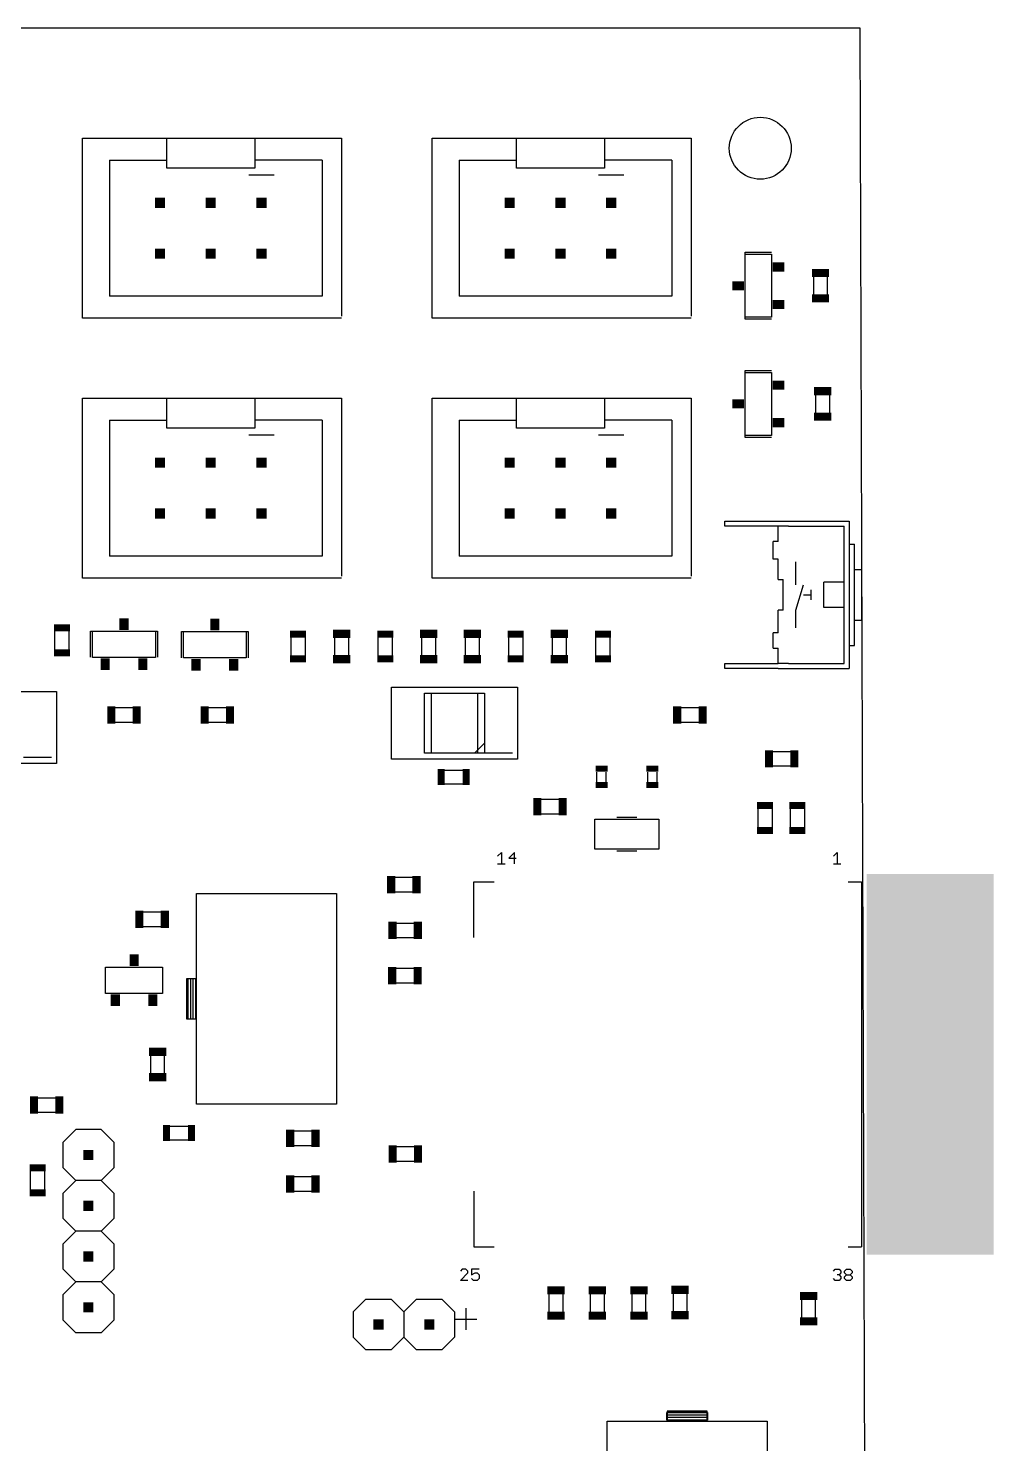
# Model space of a CAD drawing. Extents: x -0.04 to 4.2, y -0.74 to 3.94.
# Drawn here: x 2.298 to 4.2, y 1.149 to 3.937 of the extents above; entities that cross this region are included whole.
import ezdxf

# ---------------------------------------------------------------- set-up
doc = ezdxf.new("R2010")
doc.units = 0
for name, color, linetype in [('20', 7, 'CONTINUOUS'), ('21', 253, 'CONTINUOUS'), ('51', 253, 'CONTINUOUS')]:
    doc.layers.add(name, color=color, linetype=linetype)

# ---------------------------------------------------------------- blocks, each defined once
blk = doc.blocks.new('RECT')
blk.add_solid([(-0.5, -0.5), (0.5, -0.5), (-0.5, 0.5), (0.5, 0.5)])

msp = doc.modelspace()

# ---------------------------------------------------------------- linework, layer by layer
at = {"layer": '20'}
for p, q in [((3.937008, 3.937008), (0, 3.937008)), ((3.949258, -0.01225), (3.937008, 3.937008))]:
    msp.add_line(p, q, dxfattribs=at)
msp.add_circle((3.740157, 3.700787), 0.061024, dxfattribs=at)
at = {"layer": '21'}
for p, q in [((2.404843, 3.720472), (2.570866, 3.720472)), ((2.404843, 3.366142), (2.404843, 3.720472)), ((2.570866, 3.720472), (2.744094, 3.720472)), ((2.570866, 3.661417), (2.570866, 3.720472)), ((2.744094, 3.720472), (2.915118, 3.720472)), ((2.744094, 3.720472), (2.744094, 3.661417)), ((2.915118, 3.720472), (2.915118, 3.370079)), ((3.093819, 3.720472), (3.259843, 3.720472)), ((3.093819, 3.366142), (3.093819, 3.720472)), ((3.259843, 3.720472), (3.433071, 3.720472)), ((3.259843, 3.661417), (3.259843, 3.720472)), ((3.433071, 3.720472), (3.604094, 3.720472)), ((3.433071, 3.720472), (3.433071, 3.661417)), ((3.604094, 3.720472), (3.604094, 3.370079)), ((2.744094, 3.661417), (2.570866, 3.661417)), ((3.433071, 3.661417), (3.259843, 3.661417)), ((2.78248, 3.647559), (2.73248, 3.647559)), ((3.471457, 3.647559), (3.421457, 3.647559)), ((3.71025, 3.495843), (3.761935, 3.495843)), ((3.71025, 3.458094), (3.71025, 3.495843)), ((3.76225, 3.438756), (3.76225, 3.420693)), ((3.71025, 3.364157), (3.71025, 3.401906)), ((2.915118, 3.366142), (2.404843, 3.366142)), ((3.604094, 3.366142), (3.093819, 3.366142)), ((3.761935, 3.364157), (3.71025, 3.364157)), ((3.71025, 3.263093), (3.761935, 3.263093)), ((3.71025, 3.225344), (3.71025, 3.263093)), ((2.404843, 3.208661), (2.570866, 3.208661)), ((2.404843, 2.854331), (2.404843, 3.208661)), ((2.570866, 3.208661), (2.744094, 3.208661)), ((2.570866, 3.149606), (2.570866, 3.208661)), ((2.744094, 3.208661), (2.915118, 3.208661)), ((2.744094, 3.208661), (2.744094, 3.149606)), ((2.915118, 3.208661), (2.915118, 2.858268)), ((3.093819, 3.208661), (3.259843, 3.208661)), ((3.093819, 2.854331), (3.093819, 3.208661)), ((3.259843, 3.208661), (3.433071, 3.208661)), ((3.259843, 3.149606), (3.259843, 3.208661)), ((3.433071, 3.208661), (3.604094, 3.208661)), ((3.433071, 3.208661), (3.433071, 3.149606)), ((3.604094, 3.208661), (3.604094, 2.858268)), ((3.76225, 3.206006), (3.76225, 3.187943)), ((3.71025, 3.131407), (3.71025, 3.169156)), ((2.744094, 3.149606), (2.570866, 3.149606)), ((2.78248, 3.135748), (2.73248, 3.135748)), ((3.433071, 3.149606), (3.259843, 3.149606)), ((3.471457, 3.135748), (3.421457, 3.135748)), ((3.761935, 3.131407), (3.71025, 3.131407)), ((3.7755, 2.96625), (3.9155, 2.96625)), ((3.7755, 2.92625), (3.7755, 2.95625)), ((3.7955, 2.95625), (3.7755, 2.95625)), ((3.8555, 2.95625), (3.9055, 2.95625)), ((3.9055, 2.84625), (3.9055, 2.95625)), ((3.9155, 2.96625), (3.9155, 2.92125)), ((3.7655, 2.89125), (3.7655, 2.92625)), ((3.7755, 2.92625), (3.7655, 2.92625)), ((3.9155, 2.92125), (3.9255, 2.92125)), ((3.9155, 2.92125), (3.9155, 2.67625)), ((3.9255, 2.87125), (3.9255, 2.92125)), ((3.7755, 2.89125), (3.7655, 2.89125)), ((3.7755, 2.85125), (3.7755, 2.89125)), ((3.9255, 2.77125), (3.9255, 2.87125)), ((3.9255, 2.87125), (3.9405, 2.87125)), ((3.9405, 2.77125), (3.9405, 2.87125)), ((2.915118, 2.854331), (2.404843, 2.854331)), ((3.604094, 2.854331), (3.093819, 2.854331)), ((3.7755, 2.85125), (3.7855, 2.85125)), ((3.7855, 2.79125), (3.7855, 2.85125)), ((3.8655, 2.79625), (3.8655, 2.84625)), ((3.9055, 2.84625), (3.8655, 2.84625)), ((3.9055, 2.79625), (3.9055, 2.84625)), ((3.7755, 2.74625), (3.7755, 2.79125)), ((3.7855, 2.79125), (3.7755, 2.79125)), ((3.9055, 2.79625), (3.8655, 2.79625)), ((3.9055, 2.68625), (3.9055, 2.79625)), ((3.9255, 2.72125), (3.9255, 2.77125)), ((3.9255, 2.77125), (3.9405, 2.77125)), ((2.420907, 2.698205), (2.420907, 2.74989)), ((2.420907, 2.74989), (2.458656, 2.74989)), ((2.514844, 2.74989), (2.552593, 2.74989)), ((2.552593, 2.74989), (2.552593, 2.698205)), ((2.599758, 2.69749), (2.599758, 2.749175)), ((2.599758, 2.749175), (2.637506, 2.749175)), ((2.693695, 2.749175), (2.731443, 2.749175)), ((2.731443, 2.749175), (2.731443, 2.69749)), ((3.7655, 2.71625), (3.7655, 2.74625)), ((3.7755, 2.74625), (3.7655, 2.74625)), ((3.7655, 2.71625), (3.7755, 2.71625)), ((3.7755, 2.68625), (3.7755, 2.71625)), ((3.9155, 2.72125), (3.9255, 2.72125)), ((2.495506, 2.69789), (2.477443, 2.69789)), ((2.674356, 2.697175), (2.656293, 2.697175)), ((3.7955, 2.68625), (3.7755, 2.68625)), ((3.7755, 2.67625), (3.9155, 2.67625)), ((3.8555, 2.68625), (3.9055, 2.68625)), ((3.092474, 2.509445), (3.092474, 2.627555)), ((3.092474, 2.627555), (3.183026, 2.627555)), ((3.183026, 2.627555), (3.183026, 2.509445)), ((3.183026, 2.509445), (3.092474, 2.509445)), ((3.251923, 2.509445), (3.196805, 2.509445)), ((2.343673, 2.501195), (2.288555, 2.501195)), ((3.457565, 2.383465), (3.496935, 2.383465)), ((3.22275, 2.306429), (3.23009, 2.313769)), ((3.23009, 2.313769), (3.23009, 2.29175)), ((3.255858, 2.313769), (3.244849, 2.302759)), ((3.255858, 2.29175), (3.255858, 2.313769)), ((3.496935, 2.316535), (3.457565, 2.316535)), ((3.88425, 2.306429), (3.89159, 2.313769)), ((3.89159, 2.313769), (3.89159, 2.29175)), ((3.22275, 2.29175), (3.237429, 2.29175)), ((3.244849, 2.302759), (3.259528, 2.302759)), ((3.88425, 2.29175), (3.898929, 2.29175)), ((2.629615, 2.065018), (2.629615, 2.233129)), ((2.629615, 2.233129), (2.905205, 2.233129)), ((2.905205, 2.233129), (2.905205, 1.818168)), ((3.175709, 2.1465), (3.175709, 2.255831)), ((3.175709, 2.255831), (3.216142, 2.255831)), ((3.913425, 2.255831), (3.939646, 2.255831)), ((3.939646, 2.255831), (3.939646, 1.537169)), ((2.4505, 2.05625), (2.4505, 2.08825)), ((2.4505, 2.08825), (2.4725, 2.08825)), ((2.5405, 2.08825), (2.5625, 2.08825)), ((2.5625, 2.08825), (2.5625, 2.05625)), ((2.629615, 2.065018), (2.60993, 2.065018)), ((2.60993, 2.065018), (2.60993, 1.986278)), ((2.61241, 1.985648), (2.61241, 2.065648)), ((2.61241, 2.065648), (2.62741, 2.065648)), ((2.61241, 2.065648), (2.61241, 1.985648)), ((2.61741, 2.065648), (2.61741, 1.985648)), ((2.62241, 2.065648), (2.62241, 1.985648)), ((2.62741, 2.065648), (2.62741, 1.985648)), ((2.629615, 1.986278), (2.629615, 2.065018)), ((2.60993, 1.986278), (2.629615, 1.986278)), ((2.62741, 1.985648), (2.61241, 1.985648)), ((2.629615, 1.818168), (2.629615, 1.986278)), ((2.905205, 1.818168), (2.629615, 1.818168)), ((2.3915, 1.768), (2.3665, 1.743)), ((2.4415, 1.768), (2.3915, 1.768)), ((2.4665, 1.743), (2.4415, 1.768)), ((2.3665, 1.693), (2.3665, 1.743)), ((2.4665, 1.743), (2.4665, 1.693)), ((2.3915, 1.668), (2.3665, 1.693)), ((2.4665, 1.693), (2.4415, 1.668)), ((2.3665, 1.643), (2.3915, 1.668)), ((2.4415, 1.668), (2.3915, 1.668)), ((2.4415, 1.668), (2.4665, 1.643)), ((3.175709, 1.6465), (3.175709, 1.537169)), ((2.3665, 1.593), (2.3665, 1.643)), ((2.4665, 1.643), (2.4665, 1.593)), ((2.3915, 1.568), (2.3665, 1.593)), ((2.4665, 1.593), (2.4415, 1.568)), ((2.3665, 1.543), (2.3915, 1.568)), ((2.4415, 1.568), (2.3915, 1.568)), ((2.4415, 1.568), (2.4665, 1.543)), ((2.3665, 1.493), (2.3665, 1.543)), ((2.4665, 1.543), (2.4665, 1.493)), ((3.175709, 1.537169), (3.216142, 1.537169)), ((3.913425, 1.537169), (3.939646, 1.537169)), ((2.3915, 1.468), (2.3665, 1.493)), ((2.4665, 1.493), (2.4415, 1.468)), ((3.15292, 1.493019), (3.14925, 1.489349)), ((3.14925, 1.471), (3.163929, 1.485679)), ((3.160259, 1.493019), (3.15292, 1.493019)), ((3.163929, 1.489349), (3.160259, 1.493019)), ((3.163929, 1.485679), (3.163929, 1.489349)), ((3.186028, 1.493019), (3.171349, 1.493019)), ((3.171349, 1.493019), (3.171349, 1.482009)), ((3.171349, 1.482009), (3.178688, 1.485679)), ((3.178688, 1.485679), (3.182358, 1.485679)), ((3.182358, 1.485679), (3.186028, 1.482009)), ((3.186028, 1.482009), (3.186028, 1.47467)), ((3.88425, 1.489349), (3.88792, 1.493019)), ((3.88792, 1.493019), (3.895259, 1.493019)), ((3.895259, 1.482009), (3.89159, 1.482009)), ((3.895259, 1.493019), (3.898929, 1.489349)), ((3.898929, 1.485679), (3.895259, 1.482009)), ((3.895259, 1.482009), (3.898929, 1.47834)), ((3.898929, 1.489349), (3.898929, 1.485679)), ((3.898929, 1.47834), (3.898929, 1.47467)), ((3.906349, 1.489349), (3.910019, 1.493019)), ((3.906349, 1.485679), (3.906349, 1.489349)), ((3.910019, 1.482009), (3.906349, 1.485679)), ((3.906349, 1.47834), (3.910019, 1.482009)), ((3.906349, 1.47467), (3.906349, 1.47834)), ((3.910019, 1.493019), (3.917358, 1.493019)), ((3.910019, 1.482009), (3.917358, 1.482009)), ((3.917358, 1.493019), (3.921028, 1.489349)), ((3.921028, 1.485679), (3.917358, 1.482009)), ((3.917358, 1.482009), (3.921028, 1.47834)), ((3.921028, 1.489349), (3.921028, 1.485679)), ((3.921028, 1.47834), (3.921028, 1.47467)), ((2.3915, 1.468), (2.3665, 1.443)), ((2.4415, 1.468), (2.3915, 1.468)), ((2.4665, 1.443), (2.4415, 1.468)), ((3.163929, 1.471), (3.14925, 1.471)), ((3.175019, 1.471), (3.171349, 1.47467)), ((3.182358, 1.471), (3.175019, 1.471)), ((3.186028, 1.47467), (3.182358, 1.471)), ((3.88792, 1.471), (3.88425, 1.47467)), ((3.895259, 1.471), (3.88792, 1.471)), ((3.898929, 1.47467), (3.895259, 1.471)), ((3.910019, 1.471), (3.906349, 1.47467)), ((3.917358, 1.471), (3.910019, 1.471)), ((3.921028, 1.47467), (3.917358, 1.471)), ((2.3665, 1.393), (2.3665, 1.443)), ((2.4665, 1.443), (2.4665, 1.393)), ((2.963, 1.43425), (2.938, 1.40925)), ((2.963, 1.43425), (3.013, 1.43425)), ((3.013, 1.43425), (3.038, 1.40925)), ((3.038, 1.40925), (3.063, 1.43425)), ((3.063, 1.43425), (3.113, 1.43425)), ((3.113, 1.43425), (3.138, 1.40925)), ((2.938, 1.40925), (2.938, 1.35925)), ((3.038, 1.40925), (3.038, 1.35925)), ((3.138, 1.40925), (3.138, 1.35925)), ((3.139, 1.394777), (3.181703, 1.394777)), ((3.160352, 1.416129), (3.160352, 1.373426)), ((2.3915, 1.368), (2.3665, 1.393)), ((2.4415, 1.368), (2.3915, 1.368)), ((2.4665, 1.393), (2.4415, 1.368)), ((2.938, 1.35925), (2.963, 1.33425)), ((3.038, 1.35925), (3.013, 1.33425)), ((3.063, 1.33425), (3.038, 1.35925)), ((3.138, 1.35925), (3.113, 1.33425)), ((3.013, 1.33425), (2.963, 1.33425)), ((3.113, 1.33425), (3.063, 1.33425)), ((3.55625, 1.19575), (3.55625, 1.21075)), ((3.55625, 1.21075), (3.63625, 1.21075)), ((3.63625, 1.21075), (3.55625, 1.21075)), ((3.63625, 1.20575), (3.55625, 1.20575)), ((3.63625, 1.20075), (3.55625, 1.20075)), ((3.63562, 1.21323), (3.55688, 1.21323)), ((3.55688, 1.21323), (3.55688, 1.193545)), ((3.63562, 1.193545), (3.63562, 1.21323)), ((3.63625, 1.21075), (3.63625, 1.19575)), ((3.43877, 0.917955), (3.43877, 1.193545)), ((3.43877, 1.193545), (3.55688, 1.193545)), ((3.63625, 1.19575), (3.55625, 1.19575)), ((3.55688, 1.193545), (3.63562, 1.193545)), ((3.63562, 1.193545), (3.75373, 1.193545)), ((3.75373, 1.193545), (3.75373, 0.917955))]:
    msp.add_line(p, q, dxfattribs=at)
at = {"layer": '51'}
for p, q in [((2.45815, 3.677165), (2.45815, 3.409449)), ((2.45815, 3.677165), (2.570866, 3.677165)), ((2.876811, 3.677165), (2.744094, 3.677165)), ((2.876811, 3.677165), (2.876811, 3.409449)), ((3.147126, 3.677165), (3.147126, 3.409449)), ((3.147126, 3.677165), (3.259843, 3.677165)), ((3.565787, 3.677165), (3.433071, 3.677165)), ((3.565787, 3.677165), (3.565787, 3.409449)), ((3.71025, 3.491906), (3.76225, 3.491906)), ((3.71025, 3.368094), (3.71025, 3.491906)), ((3.76225, 3.491906), (3.76225, 3.368094)), ((3.844734, 3.447008), (3.844734, 3.412992)), ((3.872766, 3.412992), (3.872766, 3.447008)), ((2.876811, 3.409449), (2.45815, 3.409449)), ((3.565787, 3.409449), (3.147126, 3.409449)), ((3.76225, 3.368094), (3.71025, 3.368094)), ((3.71025, 3.259156), (3.76225, 3.259156)), ((3.71025, 3.135344), (3.71025, 3.259156)), ((3.76225, 3.259156), (3.76225, 3.135344)), ((3.849124, 3.214258), (3.849124, 3.180242)), ((3.877156, 3.180242), (3.877156, 3.214258)), ((2.45815, 3.165354), (2.45815, 2.897638)), ((2.45815, 3.165354), (2.570866, 3.165354)), ((2.876811, 3.165354), (2.744094, 3.165354)), ((2.876811, 3.165354), (2.876811, 2.897638)), ((3.147126, 3.165354), (3.147126, 2.897638)), ((3.147126, 3.165354), (3.259843, 3.165354)), ((3.565787, 3.165354), (3.433071, 3.165354)), ((3.565787, 3.165354), (3.565787, 2.897638)), ((3.76225, 3.135344), (3.71025, 3.135344)), ((3.6705, 2.96625), (3.7755, 2.96625)), ((3.6705, 2.95625), (3.6705, 2.96625)), ((3.7755, 2.95625), (3.6705, 2.95625)), ((3.7955, 2.95625), (3.8555, 2.95625)), ((2.876811, 2.897638), (2.45815, 2.897638)), ((3.565787, 2.897638), (3.147126, 2.897638)), ((3.8105, 2.84125), (3.8105, 2.88625)), ((3.8105, 2.79125), (3.8255, 2.84125)), ((3.8255, 2.82125), (3.8405, 2.82125)), ((3.8405, 2.82125), (3.8405, 2.83125)), ((3.8405, 2.81125), (3.8405, 2.82125)), ((3.8105, 2.75625), (3.8105, 2.79125)), ((2.35047, 2.703207), (2.35047, 2.760293)), ((2.37803, 2.760293), (2.37803, 2.703207)), ((2.424844, 2.69789), (2.424844, 2.74989)), ((2.424844, 2.74989), (2.548656, 2.74989)), ((2.548656, 2.74989), (2.548656, 2.69789)), ((2.603695, 2.697175), (2.603695, 2.749175)), ((2.603695, 2.749175), (2.727506, 2.749175)), ((2.727506, 2.749175), (2.727506, 2.697175)), ((2.81597, 2.690957), (2.81597, 2.748043)), ((2.84353, 2.748043), (2.84353, 2.690957)), ((2.901484, 2.736508), (2.901484, 2.702492)), ((2.929516, 2.702492), (2.929516, 2.736508)), ((2.98747, 2.690957), (2.98747, 2.748043)), ((3.01503, 2.748043), (3.01503, 2.690957)), ((3.072984, 2.736508), (3.072984, 2.702492)), ((3.101016, 2.702492), (3.101016, 2.736508)), ((3.158734, 2.736508), (3.158734, 2.702492)), ((3.186766, 2.702492), (3.186766, 2.736508)), ((3.24472, 2.690957), (3.24472, 2.748043)), ((3.27228, 2.748043), (3.27228, 2.690957)), ((3.330234, 2.736508), (3.330234, 2.702492)), ((3.358266, 2.702492), (3.358266, 2.736508)), ((3.41622, 2.690957), (3.41622, 2.748043)), ((3.44378, 2.748043), (3.44378, 2.690957)), ((2.548656, 2.69789), (2.424844, 2.69789)), ((2.727506, 2.697175), (2.603695, 2.697175)), ((3.6705, 2.67625), (3.6705, 2.68625)), ((3.6705, 2.68625), (3.7755, 2.68625)), ((3.7755, 2.67625), (3.6705, 2.67625)), ((3.7955, 2.68625), (3.8555, 2.68625)), ((2.105484, 2.631116), (2.353516, 2.631116)), ((2.353516, 2.631116), (2.353516, 2.489384)), ((3.013734, 2.497634), (3.013734, 2.639366)), ((3.013734, 2.639366), (3.261766, 2.639366)), ((3.078695, 2.509445), (3.078695, 2.627555)), ((3.078695, 2.627555), (3.196805, 2.627555)), ((3.196805, 2.627555), (3.196805, 2.509445)), ((3.261766, 2.639366), (3.261766, 2.497634)), ((2.503758, 2.598766), (2.469742, 2.598766)), ((2.687508, 2.598766), (2.653492, 2.598766)), ((3.618508, 2.598766), (3.584492, 2.598766)), ((2.469742, 2.570734), (2.503758, 2.570734)), ((2.653492, 2.570734), (2.687508, 2.570734)), ((3.584492, 2.570734), (3.618508, 2.570734)), ((3.196805, 2.509445), (3.078695, 2.509445)), ((3.196805, 2.52913), (3.17712, 2.509445)), ((3.799258, 2.512266), (3.765242, 2.512266)), ((2.353516, 2.489384), (2.105484, 2.489384)), ((3.261766, 2.497634), (3.013734, 2.497634)), ((3.765242, 2.484234), (3.799258, 2.484234)), ((3.107457, 2.47603), (3.164543, 2.47603)), ((3.418431, 2.452854), (3.418431, 2.472146)), ((3.436069, 2.472146), (3.436069, 2.452854)), ((3.518431, 2.452854), (3.518431, 2.472146)), ((3.536069, 2.472146), (3.536069, 2.452854)), ((3.164543, 2.44847), (3.107457, 2.44847)), ((3.343008, 2.418266), (3.308992, 2.418266)), ((3.73597, 2.352957), (3.73597, 2.410043)), ((3.76353, 2.410043), (3.76353, 2.352957)), ((3.79947, 2.352957), (3.79947, 2.410043)), ((3.82703, 2.410043), (3.82703, 2.352957)), ((3.308992, 2.390234), (3.343008, 2.390234)), ((3.414258, 2.379528), (3.540242, 2.379528)), ((3.414258, 2.320472), (3.414258, 2.379528)), ((3.540242, 2.379528), (3.540242, 2.320472)), ((3.540242, 2.320472), (3.414258, 2.320472)), ((3.055008, 2.264516), (3.020992, 2.264516)), ((3.020992, 2.236484), (3.055008, 2.236484)), ((2.559008, 2.196266), (2.524992, 2.196266)), ((2.524992, 2.168234), (2.559008, 2.168234)), ((3.057508, 2.174266), (3.023492, 2.174266)), ((3.023492, 2.146234), (3.057508, 2.146234)), ((2.4505, 2.03625), (2.4505, 2.08825)), ((2.4505, 2.08825), (2.5625, 2.08825)), ((2.5625, 2.08825), (2.5625, 2.03625)), ((3.057008, 2.085016), (3.022992, 2.085016)), ((2.5625, 2.03625), (2.4505, 2.03625)), ((3.022992, 2.056984), (3.057008, 2.056984)), ((2.538734, 1.913258), (2.538734, 1.879242)), ((2.566766, 1.879242), (2.566766, 1.913258)), ((2.351258, 1.830266), (2.317242, 1.830266)), ((2.317242, 1.802234), (2.351258, 1.802234)), ((2.566457, 1.77503), (2.623543, 1.77503)), ((2.856008, 1.764766), (2.821992, 1.764766)), ((2.623543, 1.74747), (2.566457, 1.74747)), ((2.821992, 1.736734), (2.856008, 1.736734)), ((3.058008, 1.734016), (3.023992, 1.734016)), ((3.023992, 1.705984), (3.058008, 1.705984)), ((2.30272, 1.639457), (2.30272, 1.696543)), ((2.33028, 1.696543), (2.33028, 1.639457)), ((2.856008, 1.675016), (2.821992, 1.675016)), ((2.821992, 1.646984), (2.856008, 1.646984)), ((3.323734, 1.443508), (3.323734, 1.409492)), ((3.351766, 1.409492), (3.351766, 1.443508)), ((3.405234, 1.443508), (3.405234, 1.409492)), ((3.433266, 1.409492), (3.433266, 1.443508)), ((3.486984, 1.443508), (3.486984, 1.409492)), ((3.515016, 1.409492), (3.515016, 1.443508)), ((3.568234, 1.444508), (3.568234, 1.410492)), ((3.596266, 1.410492), (3.596266, 1.444508)), ((3.821234, 1.432258), (3.821234, 1.398242)), ((3.849266, 1.398242), (3.849266, 1.432258))]:
    msp.add_line(p, q, dxfattribs=at)

# ---------------------------------------------------------------- block references
for p, xscale, yscale, rotation in [((2.55748, 3.593307), 0.02, 0.02, 270), ((2.55748, 3.593307), 0.02, 0.02, 270), ((2.65748, 3.593307), 0.02, 0.02, 270), ((2.75748, 3.593307), 0.02, 0.02, 270), ((3.246457, 3.593307), 0.02, 0.02, 270), ((3.246457, 3.593307), 0.02, 0.02, 270), ((3.346457, 3.593307), 0.02, 0.02, 270), ((3.446457, 3.593307), 0.02, 0.02, 270), ((2.55748, 3.493307), 0.02, 0.02, 270), ((2.55748, 3.493307), 0.02, 0.02, 270), ((2.65748, 3.493307), 0.02, 0.02, 270), ((2.75748, 3.493307), 0.02, 0.02, 270), ((3.246457, 3.493307), 0.02, 0.02, 270), ((3.246457, 3.493307), 0.02, 0.02, 270), ((3.346457, 3.493307), 0.02, 0.02, 270), ((3.446457, 3.493307), 0.02, 0.02, 270), ((3.77575, 3.467), 0.018, 0.023, 90), ((3.85875, 3.455), 0.016, 0.034, 270), ((3.69675, 3.43), 0.018, 0.023, 90), ((3.77575, 3.393), 0.018, 0.023, 90), ((3.85875, 3.405), 0.016, 0.034, 270), ((3.77575, 3.23425), 0.018, 0.023, 90), ((3.69675, 3.19725), 0.018, 0.023, 90), ((3.86314, 3.22225), 0.016, 0.034, 270), ((3.86314, 3.17225), 0.016, 0.034, 270), ((3.77575, 3.16025), 0.018, 0.023, 90), ((2.55748, 3.081496), 0.02, 0.02, 270), ((2.55748, 3.081496), 0.02, 0.02, 270), ((2.65748, 3.081496), 0.02, 0.02, 270), ((2.75748, 3.081496), 0.02, 0.02, 270), ((3.246457, 3.081496), 0.02, 0.02, 270), ((3.246457, 3.081496), 0.02, 0.02, 270), ((3.346457, 3.081496), 0.02, 0.02, 270), ((3.446457, 3.081496), 0.02, 0.02, 270), ((2.55748, 2.981496), 0.02, 0.02, 270), ((2.55748, 2.981496), 0.02, 0.02, 270), ((2.65748, 2.981496), 0.02, 0.02, 270), ((2.75748, 2.981496), 0.02, 0.02, 270), ((3.246457, 2.981496), 0.02, 0.02, 270), ((3.246457, 2.981496), 0.02, 0.02, 270), ((3.346457, 2.981496), 0.02, 0.02, 270), ((3.446457, 2.981496), 0.02, 0.02, 270), ((2.36425, 2.756356), 0.01378, 0.031496, 90), ((2.82975, 2.744106), 0.01378, 0.031496, 90), ((2.9155, 2.7445), 0.016, 0.034, 90), ((3.00125, 2.744106), 0.01378, 0.031496, 90), ((3.087, 2.7445), 0.016, 0.034, 90), ((3.17275, 2.7445), 0.016, 0.034, 90), ((3.2585, 2.744106), 0.01378, 0.031496, 90), ((3.34425, 2.7445), 0.016, 0.034, 90), ((3.43, 2.744106), 0.01378, 0.031496, 90), ((2.36425, 2.707144), 0.01378, 0.031496, 90), ((2.82975, 2.694894), 0.01378, 0.031496, 90), ((2.9155, 2.6945), 0.016, 0.034, 90), ((3.00125, 2.694894), 0.01378, 0.031496, 90), ((3.087, 2.6945), 0.016, 0.034, 90), ((3.17275, 2.6945), 0.016, 0.034, 90), ((3.2585, 2.694894), 0.01378, 0.031496, 90), ((3.34425, 2.6945), 0.016, 0.034, 90), ((3.43, 2.694894), 0.01378, 0.031496, 90), ((2.46175, 2.58475), 0.016, 0.034, 180), ((2.51175, 2.58475), 0.016, 0.034, 180), ((2.6455, 2.58475), 0.016, 0.034, 180), ((2.6955, 2.58475), 0.016, 0.034, 180), ((3.75725, 2.49825), 0.016, 0.034, 180), ((3.80725, 2.49825), 0.016, 0.034, 180), ((3.427441, 2.478594), 0.011811, 0.023618, 90), ((3.527441, 2.478594), 0.011811, 0.023618, 90), ((3.427441, 2.446594), 0.011811, 0.023618, 90), ((3.527441, 2.446594), 0.011811, 0.023618, 90), ((3.74975, 2.406106), 0.01378, 0.031496, 90), ((3.81325, 2.406106), 0.01378, 0.031496, 90), ((3.74975, 2.356894), 0.01378, 0.031496, 90), ((3.81325, 2.356894), 0.01378, 0.031496, 90), ((2.517, 2.18225), 0.016, 0.034, 180), ((2.567, 2.18225), 0.016, 0.034, 180), ((2.55275, 1.92125), 0.016, 0.034, 90), ((2.55275, 1.87125), 0.016, 0.034, 90), ((2.814, 1.75075), 0.016, 0.034, 180), ((2.864, 1.75075), 0.016, 0.034, 180), ((2.4165, 1.718), 0.02, 0.02, 270), ((2.3165, 1.692606), 0.01378, 0.031496, 270), ((2.814, 1.661), 0.016, 0.034, 180), ((2.864, 1.661), 0.016, 0.034, 180), ((2.3165, 1.643394), 0.01378, 0.031496, 270), ((2.4165, 1.618), 0.02, 0.02, 270), ((2.4165, 1.518), 0.02, 0.02, 270), ((3.33775, 1.4515), 0.016, 0.034, 270), ((3.41925, 1.4515), 0.016, 0.034, 270), ((3.501, 1.4515), 0.016, 0.034, 270), ((3.58225, 1.4525), 0.016, 0.034, 270), ((2.4165, 1.418), 0.02, 0.02, 270), ((3.83525, 1.44025), 0.016, 0.034, 270), ((3.33775, 1.4015), 0.016, 0.034, 270), ((3.41925, 1.4015), 0.016, 0.034, 270), ((3.501, 1.4015), 0.016, 0.034, 270), ((3.58225, 1.4025), 0.016, 0.034, 270), ((3.83525, 1.39025), 0.016, 0.034, 270)]:
    msp.add_blockref('RECT', p, dxfattribs=dict(at, xscale=xscale, yscale=yscale, rotation=rotation))
for p, xscale, yscale in [((2.48675, 2.76339), 0.018, 0.023), ((2.6656, 2.762675), 0.018, 0.023), ((2.44975, 2.68439), 0.018, 0.023), ((2.52375, 2.68439), 0.018, 0.023), ((2.6286, 2.683675), 0.018, 0.023), ((2.7026, 2.683675), 0.018, 0.023), ((3.5765, 2.58475), 0.016, 0.034), ((3.6265, 2.58475), 0.016, 0.034), ((3.111394, 2.46225), 0.01378, 0.031496), ((3.160606, 2.46225), 0.01378, 0.031496), ((3.301, 2.40425), 0.016, 0.034), ((3.351, 2.40425), 0.016, 0.034), ((3.013, 2.2505), 0.016, 0.034), ((3.063, 2.2505), 0.016, 0.034), ((4.075, 1.8965), 0.25, 0.75), ((3.0155, 2.16025), 0.016, 0.034), ((3.0655, 2.16025), 0.016, 0.034), ((2.5065, 2.10175), 0.018, 0.023), ((3.015, 2.071), 0.016, 0.034), ((3.065, 2.071), 0.016, 0.034), ((2.4695, 2.02275), 0.018, 0.023), ((2.5435, 2.02275), 0.018, 0.023), ((2.30925, 1.81625), 0.016, 0.034), ((2.35925, 1.81625), 0.016, 0.034), ((2.570394, 1.76125), 0.01378, 0.031496), ((2.619606, 1.76125), 0.01378, 0.031496), ((3.016, 1.72), 0.016, 0.034), ((3.066, 1.72), 0.016, 0.034), ((2.988, 1.38425), 0.02, 0.02), ((3.088, 1.38425), 0.02, 0.02)]:
    msp.add_blockref('RECT', p, dxfattribs=dict(at, xscale=xscale, yscale=yscale))

doc.saveas('drawing.dxf')
